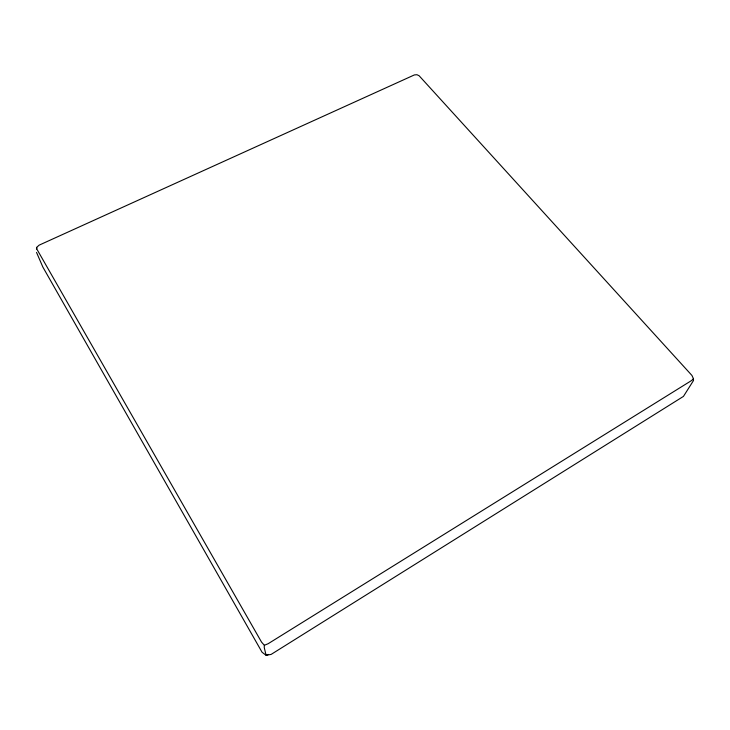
<?xml version="1.0" encoding="UTF-8"?>
<svg xmlns="http://www.w3.org/2000/svg" width="730" height="730" viewBox="0 0 730 730"><rect width="100%" height="100%" fill="white"/><g stroke="black" fill="none" stroke-linecap="round" stroke-linejoin="round"><path stroke-width="1.09" d="M36.655 247.397L37.057 249.468L261.568 642.144L264.342 645.302L264.242 647.528L266.085 655.275L271.122 654.409L683.453 396.399L693.5 380.522L693.445 378.697L691.94 375.457L419.12 75.756L416.994 74.725L414.385 74.925L39.146 245.143L36.655 247.397L36.5 249.058M693.445 378.697L691.666 380.476L268.166 643.705L264.342 645.302M268.521 654.427L266.085 655.275L262.07 652.255L42.86 267.061L36.527 252.416"/></g></svg>
